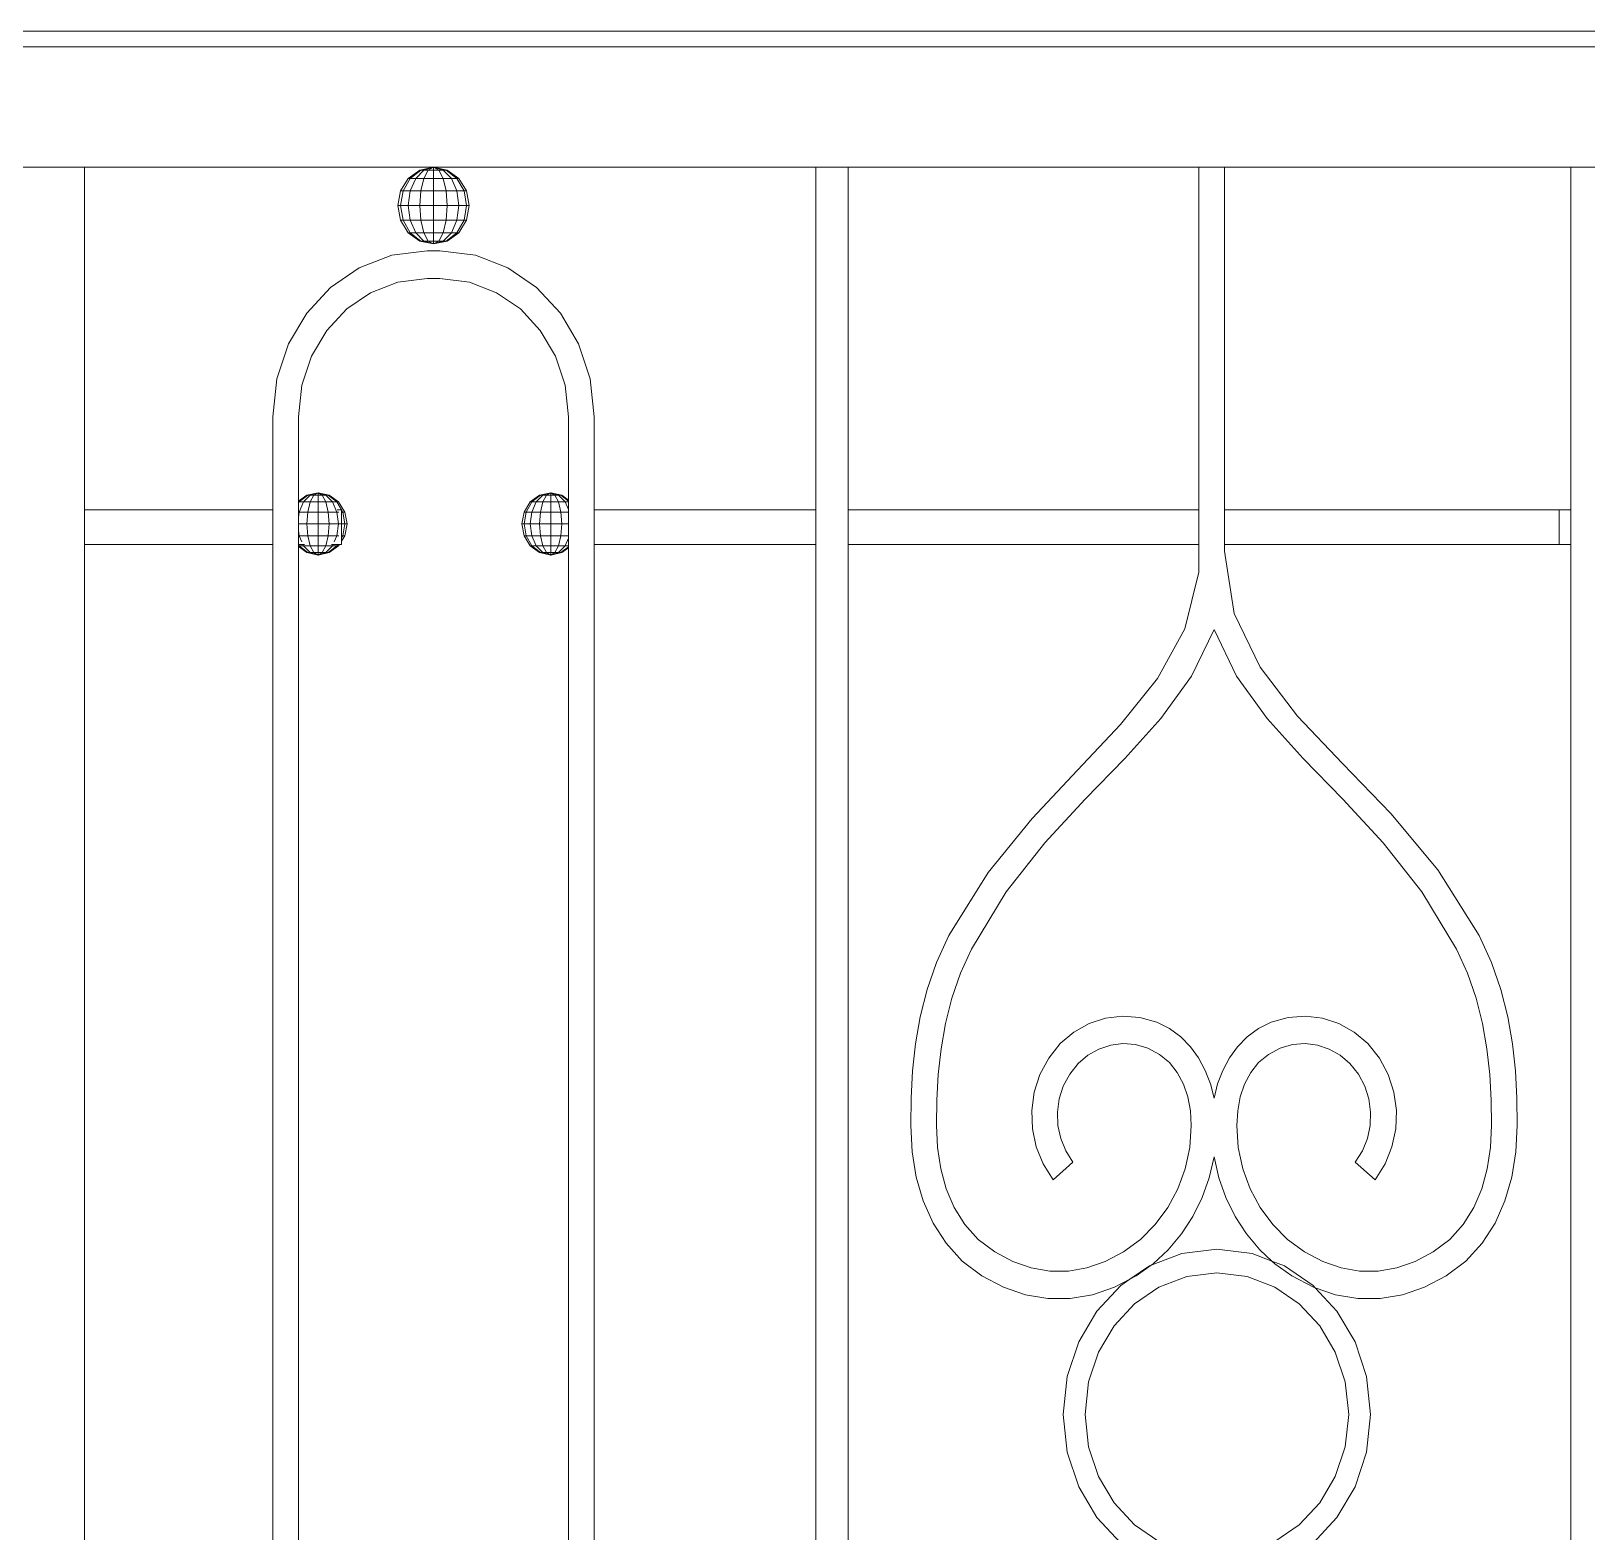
# Model space of a CAD drawing. Header units: millimetres. Extents: x 1832547 to 2001569, y -558009 to -417808.
# Drawn here: x 1856262.8 to 1856720.4, y -518715.2 to -518273.9 of the extents above; entities that cross this region are included whole.
import ezdxf

# ---------------------------------------------------------------- set-up
doc = ezdxf.new("R2010")
doc.units = ezdxf.units.MM
doc.header["$MEASUREMENT"] = 0
doc.layers.add('CA_manh 08', color=8, linetype='CONTINUOUS', lineweight=9)

msp = doc.modelspace()

# ---------------------------------------------------------------- linework, layer by layer
at = {"layer": 'CA_manh 08'}
for p, q in [((1855444.93, -518273.91), (1858481.56, -518273.91)), ((1858481.56, -518278.49), (1855444.93, -518278.49)), ((1856977.21, -518313.91), (1856247.11, -518313.91)), ((1856278.45, -518414.68), (1856278.45, -518313.91)), ((1856278.45, -518313.91), (1856381.15, -518313.91)), ((1856373.72, -518317.22), (1856377.13, -518314.77)), ((1856374.28, -518317.22), (1856377.44, -518314.77)), ((1856375.9, -518317.22), (1856378.31, -518314.77)), ((1856377.13, -518314.77), (1856381.15, -518313.91)), ((1856377.44, -518314.77), (1856377.13, -518314.77)), ((1856377.44, -518314.77), (1856381.15, -518313.91)), ((1856378.31, -518314.77), (1856377.44, -518314.77)), ((1856378.31, -518314.77), (1856381.15, -518313.91)), ((1856379.61, -518314.77), (1856378.31, -518314.77)), ((1856378.31, -518317.22), (1856379.61, -518314.77)), ((1856379.61, -518314.77), (1856381.15, -518313.91)), ((1856381.15, -518314.77), (1856379.61, -518314.77)), ((1856381.15, -518313.91), (1856381.15, -518314.77)), ((1856382.69, -518314.77), (1856381.15, -518313.91)), ((1856384, -518314.77), (1856381.15, -518313.91)), ((1856384.87, -518314.77), (1856381.15, -518313.91)), ((1856385.18, -518314.77), (1856381.15, -518313.91)), ((1856381.15, -518313.91), (1856493.62, -518313.91)), ((1856382.69, -518314.77), (1856381.15, -518314.77)), ((1856381.15, -518314.77), (1856381.15, -518317.22)), ((1856384, -518314.77), (1856382.69, -518314.77)), ((1856384, -518317.22), (1856382.69, -518314.77)), ((1856384.87, -518314.77), (1856384, -518314.77)), ((1856386.41, -518317.22), (1856384, -518314.77)), ((1856385.18, -518314.77), (1856384.87, -518314.77)), ((1856388.02, -518317.22), (1856384.87, -518314.77)), ((1856388.59, -518317.22), (1856385.18, -518314.77)), ((1856503.08, -518313.91), (1856493.62, -518313.91)), ((1856493.62, -518313.91), (1856493.62, -518414.68)), ((1856503.08, -518313.91), (1856606.28, -518313.91)), ((1856503.08, -518414.68), (1856503.08, -518313.91)), ((1856606.28, -518313.91), (1856606.28, -518414.68)), ((1856606.28, -518313.91), (1856613.84, -518313.91)), ((1856613.84, -518414.68), (1856613.84, -518313.91)), ((1856613.84, -518313.91), (1856715.69, -518313.91)), ((1856715.69, -518313.91), (1856725.15, -518313.91)), ((1856715.69, -518313.91), (1856715.69, -518414.68)), ((1856371.44, -518320.89), (1856373.72, -518317.22)), ((1856372.18, -518320.89), (1856374.28, -518317.22)), ((1856374.28, -518317.22), (1856373.72, -518317.22)), ((1856375.9, -518317.22), (1856374.28, -518317.22)), ((1856374.28, -518320.89), (1856375.9, -518317.22)), ((1856378.31, -518317.22), (1856375.9, -518317.22)), ((1856377.44, -518320.89), (1856378.31, -518317.22)), ((1856381.15, -518317.22), (1856378.31, -518317.22)), ((1856384, -518317.22), (1856381.15, -518317.22)), ((1856381.15, -518317.22), (1856381.15, -518320.89)), ((1856386.41, -518317.22), (1856384, -518317.22)), ((1856384.87, -518320.89), (1856384, -518317.22)), ((1856388.02, -518317.22), (1856386.41, -518317.22)), ((1856388.02, -518320.89), (1856386.41, -518317.22)), ((1856388.59, -518317.22), (1856388.02, -518317.22)), ((1856390.13, -518320.89), (1856388.02, -518317.22)), ((1856390.87, -518320.89), (1856388.59, -518317.22)), ((1856370.64, -518325.21), (1856371.44, -518320.89)), ((1856372.18, -518320.89), (1856371.44, -518320.89)), ((1856371.44, -518325.21), (1856372.18, -518320.89)), ((1856374.28, -518320.89), (1856372.18, -518320.89)), ((1856373.72, -518325.21), (1856374.28, -518320.89)), ((1856377.44, -518320.89), (1856374.28, -518320.89)), ((1856377.13, -518325.21), (1856377.44, -518320.89)), ((1856381.15, -518320.89), (1856377.44, -518320.89)), ((1856384.87, -518320.89), (1856381.15, -518320.89)), ((1856381.15, -518320.89), (1856381.15, -518325.21)), ((1856388.02, -518320.89), (1856384.87, -518320.89)), ((1856385.18, -518325.21), (1856384.87, -518320.89)), ((1856390.13, -518320.89), (1856388.02, -518320.89)), ((1856388.59, -518325.21), (1856388.02, -518320.89)), ((1856390.87, -518320.89), (1856390.13, -518320.89)), ((1856390.87, -518325.21), (1856390.13, -518320.89)), ((1856391.67, -518325.21), (1856390.87, -518320.89)), ((1856371.44, -518325.21), (1856370.64, -518325.21)), ((1856371.44, -518329.53), (1856370.64, -518325.21)), ((1856373.72, -518325.21), (1856371.44, -518325.21)), ((1856372.18, -518329.53), (1856371.44, -518325.21)), ((1856377.13, -518325.21), (1856373.72, -518325.21)), ((1856374.28, -518329.53), (1856373.72, -518325.21)), ((1856381.15, -518325.21), (1856377.13, -518325.21)), ((1856377.44, -518329.53), (1856377.13, -518325.21)), ((1856385.18, -518325.21), (1856381.15, -518325.21)), ((1856381.15, -518325.21), (1856381.15, -518329.53)), ((1856384.87, -518329.53), (1856385.18, -518325.21)), ((1856388.59, -518325.21), (1856385.18, -518325.21)), ((1856388.02, -518329.53), (1856388.59, -518325.21)), ((1856390.87, -518325.21), (1856388.59, -518325.21)), ((1856390.13, -518329.53), (1856390.87, -518325.21)), ((1856391.67, -518325.21), (1856390.87, -518325.21)), ((1856390.87, -518329.53), (1856391.67, -518325.21)), ((1856372.18, -518329.53), (1856371.44, -518329.53)), ((1856373.72, -518333.2), (1856371.44, -518329.53)), ((1856374.28, -518329.53), (1856372.18, -518329.53)), ((1856374.28, -518333.2), (1856372.18, -518329.53)), ((1856374.28, -518333.2), (1856373.72, -518333.2)), ((1856377.13, -518335.65), (1856373.72, -518333.2)), ((1856377.44, -518329.53), (1856374.28, -518329.53)), ((1856375.9, -518333.2), (1856374.28, -518329.53)), ((1856375.9, -518333.2), (1856374.28, -518333.2)), ((1856377.44, -518335.65), (1856374.28, -518333.2)), ((1856378.31, -518333.2), (1856375.9, -518333.2)), ((1856378.31, -518335.65), (1856375.9, -518333.2)), ((1856381.15, -518329.53), (1856377.44, -518329.53)), ((1856378.31, -518333.2), (1856377.44, -518329.53)), ((1856381.15, -518333.2), (1856378.31, -518333.2)), ((1856379.61, -518335.65), (1856378.31, -518333.2)), ((1856384.87, -518329.53), (1856381.15, -518329.53)), ((1856381.15, -518329.53), (1856381.15, -518333.2)), ((1856384, -518333.2), (1856381.15, -518333.2)), ((1856381.15, -518333.2), (1856381.15, -518335.65)), ((1856382.69, -518335.65), (1856384, -518333.2)), ((1856384, -518333.2), (1856384.87, -518329.53)), ((1856386.41, -518333.2), (1856384, -518333.2)), ((1856384, -518335.65), (1856386.41, -518333.2)), ((1856388.02, -518329.53), (1856384.87, -518329.53)), ((1856384.87, -518335.65), (1856388.02, -518333.2)), ((1856385.18, -518335.65), (1856388.59, -518333.2)), ((1856386.41, -518333.2), (1856388.02, -518329.53)), ((1856388.02, -518333.2), (1856386.41, -518333.2)), ((1856390.13, -518329.53), (1856388.02, -518329.53)), ((1856388.02, -518333.2), (1856390.13, -518329.53)), ((1856388.02, -518333.2), (1856388.59, -518333.2)), ((1856388.59, -518333.2), (1856390.87, -518329.53)), ((1856390.87, -518329.53), (1856390.13, -518329.53)), ((1856377.44, -518335.65), (1856377.13, -518335.65)), ((1856381.15, -518336.5), (1856377.13, -518335.65)), ((1856378.31, -518335.65), (1856377.44, -518335.65)), ((1856381.15, -518336.5), (1856377.44, -518335.65)), ((1856379.61, -518335.65), (1856378.31, -518335.65)), ((1856381.15, -518336.5), (1856378.31, -518335.65)), ((1856381.15, -518335.65), (1856379.61, -518335.65)), ((1856381.15, -518336.5), (1856379.61, -518335.65)), ((1856382.69, -518335.65), (1856381.15, -518335.65)), ((1856381.15, -518335.65), (1856381.15, -518336.5)), ((1856381.15, -518336.5), (1856385.18, -518335.65)), ((1856381.15, -518336.5), (1856384.87, -518335.65)), ((1856381.15, -518336.5), (1856384, -518335.65)), ((1856381.15, -518336.5), (1856382.69, -518335.65)), ((1856384, -518335.65), (1856382.69, -518335.65)), ((1856384.87, -518335.65), (1856384, -518335.65)), ((1856385.18, -518335.65), (1856384.87, -518335.65)), ((1856368.86, -518339.83), (1856359.31, -518343.5)), ((1856379.27, -518338.54), (1856368.86, -518339.83)), ((1856383.05, -518338.54), (1856379.27, -518338.54)), ((1856393.45, -518339.83), (1856383.05, -518338.54)), ((1856403.01, -518343.5), (1856393.45, -518339.83)), ((1856359.31, -518343.5), (1856350.88, -518349.26)), ((1856370.62, -518347.74), (1856379.3, -518346.67)), ((1856379.3, -518346.67), (1856383.02, -518346.67)), ((1856383.02, -518346.67), (1856391.69, -518347.74)), ((1856411.44, -518349.26), (1856403.01, -518343.5)), ((1856350.88, -518349.26), (1856343.85, -518356.82)), ((1856355.62, -518355.61), (1856362.65, -518350.81)), ((1856362.65, -518350.81), (1856370.62, -518347.74)), ((1856391.69, -518347.74), (1856399.66, -518350.81)), ((1856399.66, -518350.81), (1856406.69, -518355.61)), ((1856418.47, -518356.82), (1856411.44, -518349.26)), ((1856349.76, -518361.91), (1856355.62, -518355.61)), ((1856406.69, -518355.61), (1856412.56, -518361.91)), ((1856343.85, -518356.82), (1856338.48, -518365.87)), ((1856423.83, -518365.87), (1856418.47, -518356.82)), ((1856345.28, -518369.47), (1856349.76, -518361.91)), ((1856412.56, -518361.91), (1856417.03, -518369.46)), ((1856338.48, -518365.87), (1856335.07, -518376.13)), ((1856342.43, -518378.02), (1856345.28, -518369.47)), ((1856417.03, -518369.46), (1856419.88, -518378.02)), ((1856427.25, -518376.13), (1856423.83, -518365.87)), ((1856335.07, -518376.13), (1856333.87, -518387.31)), ((1856341.43, -518387.34), (1856342.43, -518378.02)), ((1856419.88, -518378.02), (1856420.88, -518387.34)), ((1856428.45, -518387.31), (1856427.25, -518376.13)), ((1856333.87, -518387.31), (1856333.87, -518414.68)), ((1856341.43, -518412.15), (1856341.43, -518387.34)), ((1856420.88, -518387.34), (1856420.88, -518411.79)), ((1856428.45, -518414.68), (1856428.45, -518387.31)), ((1856341.43, -518412.15), (1856343.93, -518410.36)), ((1856341.63, -518412.34), (1856344.18, -518410.36)), ((1856342.93, -518412.34), (1856344.88, -518410.36)), ((1856343.93, -518410.36), (1856347.19, -518409.66)), ((1856344.18, -518410.36), (1856343.93, -518410.36)), ((1856344.18, -518410.36), (1856347.19, -518409.66)), ((1856344.88, -518410.36), (1856344.18, -518410.36)), ((1856344.88, -518410.36), (1856347.19, -518409.66)), ((1856345.94, -518410.36), (1856344.88, -518410.36)), ((1856344.88, -518412.34), (1856345.94, -518410.36)), ((1856345.94, -518410.36), (1856347.19, -518409.66)), ((1856347.19, -518410.36), (1856345.94, -518410.36)), ((1856347.19, -518409.66), (1856347.19, -518410.36)), ((1856350.44, -518410.36), (1856347.19, -518409.66)), ((1856350.2, -518410.36), (1856347.19, -518409.66)), ((1856349.49, -518410.36), (1856347.19, -518409.66)), ((1856348.43, -518410.36), (1856347.19, -518409.66)), ((1856348.43, -518410.36), (1856347.19, -518410.36)), ((1856347.19, -518410.36), (1856347.19, -518412.34)), ((1856349.49, -518410.36), (1856348.43, -518410.36)), ((1856349.49, -518412.34), (1856348.43, -518410.36)), ((1856350.2, -518410.36), (1856349.49, -518410.36)), ((1856351.44, -518412.34), (1856349.49, -518410.36)), ((1856350.2, -518410.36), (1856350.44, -518410.36)), ((1856352.75, -518412.34), (1856350.2, -518410.36)), ((1856353.21, -518412.34), (1856350.44, -518410.36)), ((1856409.61, -518412.34), (1856412.37, -518410.36)), ((1856410.07, -518412.34), (1856412.62, -518410.36)), ((1856411.37, -518412.34), (1856413.33, -518410.36)), ((1856412.37, -518410.36), (1856415.63, -518409.66)), ((1856412.62, -518410.36), (1856412.37, -518410.36)), ((1856412.62, -518410.36), (1856415.63, -518409.66)), ((1856413.33, -518410.36), (1856412.62, -518410.36)), ((1856413.33, -518410.36), (1856415.63, -518409.66)), ((1856414.38, -518410.36), (1856413.33, -518410.36)), ((1856413.33, -518412.34), (1856414.38, -518410.36)), ((1856414.38, -518410.36), (1856415.63, -518409.66)), ((1856415.63, -518410.36), (1856414.38, -518410.36)), ((1856415.63, -518409.66), (1856415.63, -518410.36)), ((1856418.89, -518410.36), (1856415.63, -518409.66)), ((1856418.64, -518410.36), (1856415.63, -518409.66)), ((1856417.93, -518410.36), (1856415.63, -518409.66)), ((1856416.88, -518410.36), (1856415.63, -518409.66)), ((1856416.88, -518410.36), (1856415.63, -518410.36)), ((1856415.63, -518410.36), (1856415.63, -518412.34)), ((1856417.93, -518410.36), (1856416.88, -518410.36)), ((1856417.93, -518412.34), (1856416.88, -518410.36)), ((1856418.64, -518410.36), (1856417.93, -518410.36)), ((1856419.89, -518412.34), (1856417.93, -518410.36)), ((1856418.64, -518410.36), (1856418.89, -518410.36)), ((1856420.88, -518412.1), (1856418.64, -518410.36)), ((1856420.88, -518411.79), (1856418.89, -518410.36)), ((1856278.45, -518414.68), (1856333.87, -518414.68)), ((1856278.45, -518414.68), (1856278.45, -518424.84)), ((1856333.87, -518414.68), (1856333.87, -518424.84)), ((1856341.43, -518412.34), (1856341.43, -518412.15)), ((1856341.63, -518412.34), (1856341.43, -518412.34)), ((1856341.43, -518412.67), (1856341.63, -518412.34)), ((1856341.43, -518412.67), (1856341.43, -518412.34)), ((1856341.43, -518414.68), (1856341.43, -518412.67)), ((1856341.43, -518414.68), (1856341.55, -518414.68)), ((1856341.43, -518415.3), (1856341.43, -518414.68)), ((1856341.63, -518415.3), (1856341.43, -518415.3)), ((1856341.43, -518416.78), (1856341.63, -518415.3)), ((1856341.43, -518416.78), (1856341.43, -518415.3)), ((1856342.93, -518412.34), (1856341.63, -518412.34)), ((1856341.63, -518415.3), (1856342.93, -518412.34)), ((1856344.18, -518415.3), (1856341.63, -518415.3)), ((1856344.88, -518412.34), (1856342.93, -518412.34)), ((1856343.93, -518418.8), (1856344.18, -518415.3)), ((1856344.18, -518415.3), (1856344.88, -518412.34)), ((1856347.19, -518415.3), (1856344.18, -518415.3)), ((1856347.19, -518412.34), (1856344.88, -518412.34)), ((1856349.49, -518412.34), (1856347.19, -518412.34)), ((1856347.19, -518412.34), (1856347.19, -518415.3)), ((1856350.2, -518415.3), (1856347.19, -518415.3)), ((1856347.19, -518415.3), (1856347.19, -518418.8)), ((1856351.44, -518412.34), (1856349.49, -518412.34)), ((1856350.2, -518415.3), (1856349.49, -518412.34)), ((1856352.75, -518415.3), (1856350.2, -518415.3)), ((1856350.44, -518418.8), (1856350.2, -518415.3)), ((1856352.75, -518412.34), (1856351.44, -518412.34)), ((1856352.75, -518415.3), (1856351.44, -518412.34)), ((1856353.21, -518412.34), (1856352.75, -518412.34)), ((1856354.05, -518414.68), (1856352.75, -518412.34)), ((1856353.28, -518415.3), (1856352.75, -518415.3)), ((1856353.21, -518418.8), (1856352.75, -518415.3)), ((1856352.82, -518414.68), (1856354.05, -518414.68)), ((1856355.05, -518415.3), (1856353.21, -518412.34)), ((1856354.05, -518415.3), (1856354.04, -518418.8)), ((1856354.45, -518415.3), (1856354.05, -518414.68)), ((1856354.05, -518414.68), (1856354.05, -518415.3)), ((1856354.45, -518415.3), (1856354.05, -518415.3)), ((1856355.05, -518415.3), (1856354.45, -518415.3)), ((1856355.05, -518418.8), (1856354.45, -518415.3)), ((1856355.7, -518418.8), (1856355.05, -518415.3)), ((1856407.12, -518418.8), (1856407.77, -518415.3)), ((1856407.77, -518415.3), (1856409.61, -518412.34)), ((1856408.37, -518415.3), (1856407.77, -518415.3)), ((1856407.77, -518418.8), (1856408.37, -518415.3)), ((1856408.37, -518415.3), (1856410.07, -518412.34)), ((1856410.07, -518415.3), (1856408.37, -518415.3)), ((1856410.07, -518412.34), (1856409.61, -518412.34)), ((1856409.61, -518418.8), (1856410.07, -518415.3)), ((1856411.37, -518412.34), (1856410.07, -518412.34)), ((1856410.07, -518415.3), (1856411.37, -518412.34)), ((1856412.62, -518415.3), (1856410.07, -518415.3)), ((1856413.33, -518412.34), (1856411.37, -518412.34)), ((1856412.37, -518418.8), (1856412.62, -518415.3)), ((1856412.62, -518415.3), (1856413.33, -518412.34)), ((1856415.63, -518415.3), (1856412.62, -518415.3)), ((1856415.63, -518412.34), (1856413.33, -518412.34)), ((1856417.93, -518412.34), (1856415.63, -518412.34)), ((1856415.63, -518412.34), (1856415.63, -518415.3)), ((1856418.64, -518415.3), (1856415.63, -518415.3)), ((1856415.63, -518415.3), (1856415.63, -518418.8)), ((1856419.89, -518412.34), (1856417.93, -518412.34)), ((1856418.64, -518415.3), (1856417.93, -518412.34)), ((1856420.88, -518415.3), (1856418.64, -518415.3)), ((1856418.89, -518418.8), (1856418.64, -518415.3)), ((1856420.88, -518412.34), (1856419.89, -518412.34)), ((1856420.88, -518414.6), (1856419.89, -518412.34)), ((1856420.88, -518411.79), (1856420.88, -518412.1)), ((1856420.88, -518412.1), (1856420.88, -518412.34)), ((1856420.88, -518412.34), (1856420.88, -518414.6)), ((1856420.88, -518414.6), (1856420.88, -518415.3)), ((1856420.88, -518415.3), (1856420.88, -518418.8)), ((1856493.62, -518414.68), (1856428.45, -518414.68)), ((1856428.45, -518424.84), (1856428.45, -518414.68)), ((1856493.62, -518414.68), (1856493.62, -518424.84)), ((1856606.28, -518414.68), (1856503.08, -518414.68)), ((1856503.08, -518424.84), (1856503.08, -518414.68)), ((1856606.28, -518424.84), (1856606.28, -518414.68)), ((1856712.27, -518414.68), (1856613.84, -518414.68)), ((1856613.84, -518414.68), (1856613.84, -518424.84)), ((1856712.27, -518424.84), (1856712.27, -518414.68)), ((1856712.27, -518414.68), (1856715.69, -518414.68)), ((1856715.69, -518424.84), (1856715.69, -518414.68)), ((1856341.43, -518418.8), (1856341.43, -518416.78)), ((1856343.93, -518418.8), (1856341.43, -518418.8)), ((1856341.43, -518420.83), (1856341.43, -518418.8)), ((1856347.19, -518418.8), (1856343.93, -518418.8)), ((1856344.18, -518422.3), (1856343.93, -518418.8)), ((1856350.44, -518418.8), (1856347.19, -518418.8)), ((1856347.19, -518418.8), (1856347.19, -518422.3)), ((1856350.2, -518422.3), (1856350.44, -518418.8)), ((1856353.21, -518418.8), (1856350.44, -518418.8)), ((1856352.75, -518422.3), (1856353.21, -518418.8)), ((1856354.04, -518418.8), (1856353.21, -518418.8)), ((1856355.05, -518418.8), (1856354.04, -518418.8)), ((1856354.04, -518418.8), (1856354.05, -518422.3)), ((1856354.45, -518422.3), (1856355.05, -518418.8)), ((1856355.7, -518418.8), (1856355.05, -518418.8)), ((1856355.05, -518422.3), (1856355.7, -518418.8)), ((1856407.77, -518418.8), (1856407.12, -518418.8)), ((1856407.77, -518422.3), (1856407.12, -518418.8)), ((1856409.61, -518418.8), (1856407.77, -518418.8)), ((1856408.37, -518422.3), (1856407.77, -518418.8)), ((1856412.37, -518418.8), (1856409.61, -518418.8)), ((1856410.07, -518422.3), (1856409.61, -518418.8)), ((1856415.63, -518418.8), (1856412.37, -518418.8)), ((1856412.62, -518422.3), (1856412.37, -518418.8)), ((1856418.89, -518418.8), (1856415.63, -518418.8)), ((1856415.63, -518418.8), (1856415.63, -518422.3)), ((1856418.64, -518422.3), (1856418.89, -518418.8)), ((1856420.88, -518418.8), (1856418.89, -518418.8)), ((1856420.88, -518418.8), (1856420.88, -518422.3)), ((1856333.87, -518424.84), (1856278.45, -518424.84)), ((1856278.45, -518937.12), (1856278.45, -518424.84)), ((1856333.87, -518424.84), (1856333.87, -518937.12)), ((1856341.63, -518422.3), (1856341.43, -518420.83)), ((1856341.43, -518422.3), (1856341.43, -518420.83)), ((1856341.63, -518422.3), (1856341.43, -518422.3)), ((1856341.43, -518424.84), (1856341.43, -518422.3)), ((1856342.74, -518424.84), (1856341.43, -518424.84)), ((1856341.43, -518424.93), (1856341.43, -518424.84)), ((1856341.63, -518425.27), (1856341.43, -518424.93)), ((1856341.43, -518425.27), (1856341.43, -518424.93)), ((1856344.18, -518422.3), (1856341.63, -518422.3)), ((1856342.42, -518424.11), (1856341.63, -518422.3)), ((1856342.93, -518425.27), (1856342.74, -518424.84)), ((1856343.23, -518424.84), (1856342.74, -518424.84)), ((1856347.19, -518422.3), (1856344.18, -518422.3)), ((1856344.88, -518425.27), (1856344.18, -518422.3)), ((1856350.2, -518422.3), (1856347.19, -518422.3)), ((1856347.19, -518422.3), (1856347.19, -518425.27)), ((1856349.49, -518425.27), (1856350.2, -518422.3)), ((1856352.75, -518422.3), (1856350.2, -518422.3)), ((1856351.63, -518424.84), (1856351.15, -518424.84)), ((1856351.44, -518425.27), (1856351.63, -518424.84)), ((1856352.99, -518424.84), (1856351.63, -518424.84)), ((1856351.95, -518424.11), (1856352.75, -518422.3)), ((1856353.28, -518422.3), (1856352.75, -518422.3)), ((1856352.75, -518425.27), (1856352.99, -518424.84)), ((1856353.47, -518424.84), (1856352.99, -518424.84)), ((1856353.21, -518425.27), (1856353.47, -518424.84)), ((1856353.47, -518424.84), (1856354.05, -518424.84)), ((1856354.45, -518422.3), (1856354.05, -518422.3)), ((1856354.05, -518423.92), (1856355.05, -518422.3)), ((1856354.05, -518423.01), (1856354.45, -518422.3)), ((1856354.05, -518422.3), (1856354.05, -518423.01)), ((1856354.05, -518423.01), (1856354.05, -518423.92)), ((1856354.05, -518424.84), (1856354.05, -518423.92)), ((1856355.05, -518422.3), (1856354.45, -518422.3)), ((1856408.37, -518422.3), (1856407.77, -518422.3)), ((1856409.61, -518425.27), (1856407.77, -518422.3)), ((1856410.07, -518422.3), (1856408.37, -518422.3)), ((1856410.07, -518425.27), (1856408.37, -518422.3)), ((1856412.62, -518422.3), (1856410.07, -518422.3)), ((1856411.37, -518425.27), (1856410.07, -518422.3)), ((1856415.63, -518422.3), (1856412.62, -518422.3)), ((1856413.33, -518425.27), (1856412.62, -518422.3)), ((1856418.64, -518422.3), (1856415.63, -518422.3)), ((1856415.63, -518422.3), (1856415.63, -518425.27)), ((1856417.93, -518425.27), (1856418.64, -518422.3)), ((1856420.88, -518422.3), (1856418.64, -518422.3)), ((1856419.89, -518425.27), (1856420.88, -518423)), ((1856420.88, -518422.3), (1856420.88, -518423)), ((1856420.88, -518423), (1856420.88, -518425.27)), ((1856428.45, -518424.84), (1856493.62, -518424.84)), ((1856428.45, -518937.12), (1856428.45, -518424.84)), ((1856493.62, -518424.84), (1856493.62, -518937.12)), ((1856503.08, -518424.84), (1856606.28, -518424.84)), ((1856503.08, -518937.12), (1856503.08, -518424.84)), ((1856606.28, -518433.01), (1856606.28, -518424.84)), ((1856613.84, -518426.84), (1856613.84, -518424.84)), ((1856613.84, -518424.84), (1856712.27, -518424.84)), ((1856715.69, -518424.84), (1856712.27, -518424.84)), ((1856715.69, -518424.84), (1856715.69, -518937.12)), ((1856341.63, -518425.27), (1856341.43, -518425.27)), ((1856341.43, -518425.46), (1856341.43, -518425.27)), ((1856343.93, -518427.25), (1856341.43, -518425.46)), ((1856341.43, -518935.35), (1856341.43, -518425.46)), ((1856342.93, -518425.27), (1856341.63, -518425.27)), ((1856344.18, -518427.25), (1856341.63, -518425.27)), ((1856344.88, -518425.27), (1856342.93, -518425.27)), ((1856344.88, -518427.25), (1856342.93, -518425.27)), ((1856344.18, -518427.25), (1856343.93, -518427.25)), ((1856347.19, -518427.95), (1856343.93, -518427.25)), ((1856344.88, -518427.25), (1856344.18, -518427.25)), ((1856347.19, -518427.95), (1856344.18, -518427.25)), ((1856347.19, -518425.27), (1856344.88, -518425.27)), ((1856345.94, -518427.25), (1856344.88, -518425.27)), ((1856345.94, -518427.25), (1856344.88, -518427.25)), ((1856347.19, -518427.95), (1856344.88, -518427.25)), ((1856347.19, -518427.25), (1856345.94, -518427.25)), ((1856347.19, -518427.95), (1856345.94, -518427.25)), ((1856349.49, -518425.27), (1856347.19, -518425.27)), ((1856347.19, -518425.27), (1856347.19, -518427.25)), ((1856348.43, -518427.25), (1856347.19, -518427.25)), ((1856347.19, -518427.25), (1856347.19, -518427.95)), ((1856347.19, -518427.95), (1856350.44, -518427.25)), ((1856347.19, -518427.95), (1856350.2, -518427.25)), ((1856347.19, -518427.95), (1856349.49, -518427.25)), ((1856347.19, -518427.95), (1856348.43, -518427.25)), ((1856348.43, -518427.25), (1856349.49, -518425.27)), ((1856349.49, -518427.25), (1856348.43, -518427.25)), ((1856351.44, -518425.27), (1856349.49, -518425.27)), ((1856349.49, -518427.25), (1856351.44, -518425.27)), ((1856350.2, -518427.25), (1856349.49, -518427.25)), ((1856350.2, -518427.25), (1856352.75, -518425.27)), ((1856350.44, -518427.25), (1856350.2, -518427.25)), ((1856350.44, -518427.25), (1856353.21, -518425.27)), ((1856352.75, -518425.27), (1856351.44, -518425.27)), ((1856352.75, -518425.27), (1856353.21, -518425.27)), ((1856410.07, -518425.27), (1856409.61, -518425.27)), ((1856412.37, -518427.25), (1856409.61, -518425.27)), ((1856411.37, -518425.27), (1856410.07, -518425.27)), ((1856412.62, -518427.25), (1856410.07, -518425.27)), ((1856413.33, -518425.27), (1856411.37, -518425.27)), ((1856413.33, -518427.25), (1856411.37, -518425.27)), ((1856412.62, -518427.25), (1856412.37, -518427.25)), ((1856415.63, -518427.95), (1856412.37, -518427.25)), ((1856413.33, -518427.25), (1856412.62, -518427.25)), ((1856415.63, -518427.95), (1856412.62, -518427.25)), ((1856415.63, -518425.27), (1856413.33, -518425.27)), ((1856414.38, -518427.25), (1856413.33, -518425.27)), ((1856414.38, -518427.25), (1856413.33, -518427.25)), ((1856415.63, -518427.95), (1856413.33, -518427.25)), ((1856415.63, -518427.25), (1856414.38, -518427.25)), ((1856415.63, -518427.95), (1856414.38, -518427.25)), ((1856417.93, -518425.27), (1856415.63, -518425.27)), ((1856415.63, -518425.27), (1856415.63, -518427.25)), ((1856416.88, -518427.25), (1856415.63, -518427.25)), ((1856415.63, -518427.25), (1856415.63, -518427.95)), ((1856415.63, -518427.95), (1856418.89, -518427.25)), ((1856415.63, -518427.95), (1856418.64, -518427.25)), ((1856415.63, -518427.95), (1856417.93, -518427.25)), ((1856415.63, -518427.95), (1856416.88, -518427.25)), ((1856416.88, -518427.25), (1856417.93, -518425.27)), ((1856417.93, -518427.25), (1856416.88, -518427.25)), ((1856419.89, -518425.27), (1856417.93, -518425.27)), ((1856417.93, -518427.25), (1856419.89, -518425.27)), ((1856418.64, -518427.25), (1856417.93, -518427.25)), ((1856418.64, -518427.25), (1856420.88, -518425.51)), ((1856418.89, -518427.25), (1856418.64, -518427.25)), ((1856418.89, -518427.25), (1856420.88, -518425.82)), ((1856420.88, -518425.27), (1856419.89, -518425.27)), ((1856420.88, -518425.27), (1856420.88, -518425.51)), ((1856420.88, -518425.51), (1856420.88, -518425.82)), ((1856420.88, -518425.82), (1856420.88, -518942.01)), ((1856613.84, -518426.84), (1856616.69, -518445.15)), ((1856602.12, -518449.63), (1856606.28, -518433.01)), ((1856616.69, -518445.15), (1856624.27, -518460.94)), ((1856594.07, -518464.25), (1856602.12, -518449.63)), ((1856610.74, -518449.86), (1856604.12, -518463.57)), ((1856617.36, -518463.57), (1856610.74, -518449.86)), ((1856624.27, -518460.94), (1856635.33, -518475.29)), ((1856583.19, -518477.8), (1856594.07, -518464.25)), ((1856604.12, -518463.57), (1856595.12, -518475.97)), ((1856626.35, -518475.97), (1856617.36, -518463.57)), ((1856635.33, -518475.29), (1856648.58, -518489.27)), ((1856570.54, -518491.2), (1856583.19, -518477.8)), ((1856595.12, -518475.97), (1856584.46, -518487.78)), ((1856637.01, -518487.78), (1856626.35, -518475.97)), ((1856584.46, -518487.78), (1856572.85, -518499.73)), ((1856648.63, -518499.73), (1856637.01, -518487.78)), ((1856557.21, -518505.39), (1856570.54, -518491.2)), ((1856648.58, -518489.27), (1856662.74, -518503.97)), ((1856572.85, -518499.73), (1856560.98, -518512.57)), ((1856660.49, -518512.57), (1856648.63, -518499.73)), ((1856544.26, -518521.3), (1856557.21, -518505.39)), ((1856662.74, -518503.97), (1856676.55, -518520.47)), ((1856560.98, -518512.57), (1856549.59, -518527.02)), ((1856671.89, -518527.02), (1856660.49, -518512.57)), ((1856676.55, -518520.47), (1856688.72, -518539.85)), ((1856532.75, -518539.85), (1856544.26, -518521.3)), ((1856549.59, -518527.02), (1856539.36, -518543.81)), ((1856682.11, -518543.81), (1856671.89, -518527.02)), ((1856529.13, -518547.77), (1856532.75, -518539.85)), ((1856539.36, -518543.81), (1856536.13, -518550.93)), ((1856685.35, -518550.93), (1856682.11, -518543.81)), ((1856688.72, -518539.85), (1856692.35, -518547.77)), ((1856526.35, -518555.72), (1856529.13, -518547.77)), ((1856692.35, -518547.77), (1856695.13, -518555.72)), ((1856536.13, -518550.93), (1856533.62, -518558.22)), ((1856687.85, -518558.22), (1856685.35, -518550.93)), ((1856524.31, -518563.68), (1856526.35, -518555.72)), ((1856695.13, -518555.72), (1856697.16, -518563.68)), ((1856533.62, -518558.22), (1856531.76, -518565.64)), ((1856689.72, -518565.64), (1856687.85, -518558.22)), ((1856522.92, -518571.65), (1856524.31, -518563.68)), ((1856531.76, -518565.64), (1856530.45, -518573.14)), ((1856569.52, -518568.21), (1856573.99, -518565.7)), ((1856573.99, -518565.7), (1856578.8, -518564.11)), ((1856578.8, -518564.11), (1856583.81, -518563.49)), ((1856583.81, -518563.49), (1856588.9, -518563.88)), ((1856588.9, -518563.88), (1856593.94, -518565.33)), ((1856593.94, -518565.33), (1856597.67, -518567.2)), ((1856623.81, -518567.2), (1856627.53, -518565.33)), ((1856627.53, -518565.33), (1856632.57, -518563.88)), ((1856632.57, -518563.88), (1856637.66, -518563.49)), ((1856637.66, -518563.49), (1856642.68, -518564.11)), ((1856642.68, -518564.11), (1856647.48, -518565.7)), ((1856647.48, -518565.7), (1856651.95, -518568.21)), ((1856691.02, -518573.14), (1856689.72, -518565.64)), ((1856697.16, -518563.68), (1856698.56, -518571.65)), ((1856565.52, -518571.61), (1856569.52, -518568.21)), ((1856597.67, -518567.2), (1856600.96, -518569.61)), ((1856600.96, -518569.61), (1856603.8, -518572.51)), ((1856617.67, -518572.51), (1856620.52, -518569.61)), ((1856620.52, -518569.61), (1856623.81, -518567.2)), ((1856651.95, -518568.21), (1856655.96, -518571.61)), ((1856522.06, -518579.65), (1856522.92, -518571.65)), ((1856530.45, -518573.14), (1856529.63, -518580.67)), ((1856559.51, -518580.71), (1856562.11, -518575.85)), ((1856562.11, -518575.85), (1856565.52, -518571.61)), ((1856573.64, -518575.02), (1856570.74, -518577.49)), ((1856576.86, -518573.2), (1856573.64, -518575.02)), ((1856580.34, -518572.05), (1856576.86, -518573.2)), ((1856583.96, -518571.61), (1856580.34, -518572.05)), ((1856587.64, -518571.9), (1856583.96, -518571.61)), ((1856591.3, -518572.95), (1856587.64, -518571.9)), ((1856594.73, -518574.76), (1856591.3, -518572.95)), ((1856597.61, -518577.17), (1856594.73, -518574.76)), ((1856603.8, -518572.51), (1856606.2, -518575.81)), ((1856606.2, -518575.81), (1856608.16, -518579.48)), ((1856613.32, -518579.48), (1856615.27, -518575.81)), ((1856615.27, -518575.81), (1856617.67, -518572.51)), ((1856626.75, -518574.76), (1856623.87, -518577.17)), ((1856630.18, -518572.95), (1856626.75, -518574.76)), ((1856633.83, -518571.9), (1856630.18, -518572.95)), ((1856637.52, -518571.61), (1856633.83, -518571.9)), ((1856641.14, -518572.05), (1856637.52, -518571.61)), ((1856644.61, -518573.2), (1856641.14, -518572.05)), ((1856647.84, -518575.02), (1856644.61, -518573.2)), ((1856650.73, -518577.49), (1856647.84, -518575.02)), ((1856655.96, -518571.61), (1856659.37, -518575.85)), ((1856659.37, -518575.85), (1856661.97, -518580.71)), ((1856691.84, -518580.67), (1856691.02, -518573.14)), ((1856698.56, -518571.65), (1856699.41, -518579.65)), ((1856521.64, -518587.65), (1856522.06, -518579.65)), ((1856529.63, -518580.67), (1856529.21, -518588.18)), ((1856568.28, -518580.56), (1856566.39, -518584.08)), ((1856570.74, -518577.49), (1856568.28, -518580.56)), ((1856599.94, -518580.1), (1856597.61, -518577.17)), ((1856601.74, -518583.49), (1856599.94, -518580.1)), ((1856608.16, -518579.48), (1856609.67, -518583.45)), ((1856611.8, -518583.45), (1856613.32, -518579.48)), ((1856621.53, -518580.1), (1856619.73, -518583.49)), ((1856623.87, -518577.17), (1856621.53, -518580.1)), ((1856653.2, -518580.56), (1856650.73, -518577.49)), ((1856655.08, -518584.08), (1856653.2, -518580.56)), ((1856692.27, -518588.18), (1856691.84, -518580.67)), ((1856699.41, -518579.65), (1856699.84, -518587.65)), ((1856557.84, -518585.9), (1856559.51, -518580.71)), ((1856566.39, -518584.08), (1856565.19, -518587.84)), ((1856603.02, -518587.27), (1856601.74, -518583.49)), ((1856609.67, -518583.45), (1856610.74, -518587.65)), ((1856610.74, -518587.65), (1856611.8, -518583.45)), ((1856619.73, -518583.49), (1856618.46, -518587.27)), ((1856656.29, -518587.84), (1856655.08, -518584.08)), ((1856661.97, -518580.71), (1856663.63, -518585.9)), ((1856521.54, -518595.67), (1856521.64, -518587.65)), ((1856529.21, -518588.18), (1856529.11, -518595.61)), ((1856557.11, -518591.26), (1856557.84, -518585.9)), ((1856565.19, -518587.84), (1856564.66, -518591.72)), ((1856603.78, -518591.35), (1856603.02, -518587.27)), ((1856618.46, -518587.27), (1856617.7, -518591.35)), ((1856656.81, -518591.72), (1856656.29, -518587.84)), ((1856663.63, -518585.9), (1856664.37, -518591.26)), ((1856692.37, -518595.61), (1856692.27, -518588.18)), ((1856699.84, -518587.65), (1856699.94, -518595.67)), ((1856557.3, -518596.66), (1856557.11, -518591.26)), ((1856564.66, -518591.72), (1856564.81, -518595.63)), ((1856604.03, -518595.68), (1856603.78, -518591.35)), ((1856617.7, -518591.35), (1856617.44, -518595.68)), ((1856656.66, -518595.63), (1856656.81, -518591.72)), ((1856664.37, -518591.26), (1856664.18, -518596.66)), ((1856521.95, -518603.38), (1856521.54, -518595.67)), ((1856529.11, -518595.61), (1856529.43, -518602.12)), ((1856558.41, -518601.94), (1856557.3, -518596.66)), ((1856564.81, -518595.63), (1856565.63, -518599.46)), ((1856603.58, -518602.16), (1856604.03, -518595.68)), ((1856617.44, -518595.68), (1856617.89, -518602.16)), ((1856655.85, -518599.46), (1856656.66, -518595.63)), ((1856664.18, -518596.66), (1856663.06, -518601.94)), ((1856692.05, -518602.12), (1856692.37, -518595.61)), ((1856699.94, -518595.67), (1856699.52, -518603.38)), ((1856523.15, -518610.82), (1856521.95, -518603.38)), ((1856529.43, -518602.12), (1856530.37, -518608.38)), ((1856560.44, -518606.98), (1856558.41, -518601.94)), ((1856565.63, -518599.46), (1856567.1, -518603.1)), ((1856567.1, -518603.1), (1856569.23, -518606.46)), ((1856602.25, -518608.41), (1856603.58, -518602.16)), ((1856617.89, -518602.16), (1856619.22, -518608.41)), ((1856652.25, -518606.46), (1856654.38, -518603.1)), ((1856654.38, -518603.1), (1856655.85, -518599.46)), ((1856663.06, -518601.94), (1856661.04, -518606.98)), ((1856691.11, -518608.38), (1856692.05, -518602.12)), ((1856699.52, -518603.38), (1856698.33, -518610.82)), ((1856563.38, -518611.61), (1856560.44, -518606.98)), ((1856569.23, -518606.46), (1856563.38, -518611.61)), ((1856610.74, -518604.91), (1856609.33, -518611.03)), ((1856612.15, -518611.03), (1856610.74, -518604.91)), ((1856658.1, -518611.61), (1856652.25, -518606.46)), ((1856661.04, -518606.98), (1856658.1, -518611.61)), ((1856525.18, -518617.86), (1856523.15, -518610.82)), ((1856530.37, -518608.38), (1856531.98, -518614.31)), ((1856600.09, -518614.33), (1856602.25, -518608.41)), ((1856609.33, -518611.03), (1856607.25, -518616.89)), ((1856614.23, -518616.89), (1856612.15, -518611.03)), ((1856619.22, -518608.41), (1856621.39, -518614.33)), ((1856689.49, -518614.31), (1856691.11, -518608.38)), ((1856698.33, -518610.82), (1856696.3, -518617.86)), ((1856531.98, -518614.31), (1856534.32, -518619.82)), ((1856597.14, -518619.82), (1856600.09, -518614.33)), ((1856607.25, -518616.89), (1856604.53, -518622.41)), ((1856616.95, -518622.41), (1856614.23, -518616.89)), ((1856621.39, -518614.33), (1856624.33, -518619.82)), ((1856687.15, -518619.82), (1856689.49, -518614.31)), ((1856528.08, -518624.4), (1856525.18, -518617.86)), ((1856534.32, -518619.82), (1856537.45, -518624.8)), ((1856593.46, -518624.8), (1856597.14, -518619.82)), ((1856624.33, -518619.82), (1856628.02, -518624.8)), ((1856684.03, -518624.8), (1856687.15, -518619.82)), ((1856696.3, -518617.86), (1856693.4, -518624.4)), ((1856531.9, -518630.32), (1856528.08, -518624.4)), ((1856537.45, -518624.8), (1856541.4, -518629.18)), ((1856589.09, -518629.18), (1856593.46, -518624.8)), ((1856604.53, -518622.41), (1856601.2, -518627.53)), ((1856620.28, -518627.53), (1856616.95, -518622.41)), ((1856628.02, -518624.8), (1856632.38, -518629.18)), ((1856680.07, -518629.18), (1856684.03, -518624.8)), ((1856693.4, -518624.4), (1856689.58, -518630.32)), ((1856536.68, -518635.52), (1856531.9, -518630.32)), ((1856541.4, -518629.18), (1856546.25, -518632.85)), ((1856584.09, -518632.85), (1856589.09, -518629.18)), ((1856601.2, -518627.53), (1856597.29, -518632.2)), ((1856624.18, -518632.2), (1856620.28, -518627.53)), ((1856632.38, -518629.18), (1856637.39, -518632.85)), ((1856675.23, -518632.85), (1856680.07, -518629.18)), ((1856689.58, -518630.32), (1856684.8, -518635.52)), ((1856542.46, -518639.89), (1856536.68, -518635.52)), ((1856546.25, -518632.85), (1856551.59, -518635.67)), ((1856578.75, -518635.67), (1856584.09, -518632.85)), ((1856601.23, -518633.31), (1856592.24, -518636.76)), ((1856597.29, -518632.2), (1856592.84, -518636.34)), ((1856601.23, -518633.31), (1856611.59, -518632.03)), ((1856611.59, -518632.03), (1856621.95, -518633.31)), ((1856627.79, -518635.56), (1856621.95, -518633.31)), ((1856624.18, -518632.2), (1856627.79, -518635.56)), ((1856628.63, -518636.34), (1856627.79, -518635.56)), ((1856627.79, -518635.56), (1856631.47, -518636.97)), ((1856637.39, -518632.85), (1856642.72, -518635.67)), ((1856669.89, -518635.67), (1856675.23, -518632.85)), ((1856684.8, -518635.52), (1856679.02, -518639.89)), ((1856542.46, -518639.89), (1856548.83, -518643.24)), ((1856551.59, -518635.67), (1856557, -518637.55)), ((1856557, -518637.55), (1856562.44, -518638.49)), ((1856562.44, -518638.49), (1856567.9, -518638.49)), ((1856567.9, -518638.49), (1856573.35, -518637.55)), ((1856573.35, -518637.55), (1856578.75, -518635.67)), ((1856585.99, -518640.88), (1856591.72, -518636.97)), ((1856587.88, -518639.89), (1856585.99, -518640.88)), ((1856592.24, -518636.76), (1856587.88, -518639.89)), ((1856591.72, -518636.97), (1856592.24, -518636.76)), ((1856592.24, -518636.76), (1856592.84, -518636.34)), ((1856602.71, -518640.05), (1856594.55, -518643.18)), ((1856611.59, -518638.95), (1856602.71, -518640.05)), ((1856620.47, -518640.05), (1856611.59, -518638.95)), ((1856628.63, -518643.18), (1856620.47, -518640.05)), ((1856633.6, -518639.89), (1856628.63, -518636.34)), ((1856631.47, -518636.97), (1856639.86, -518642.7)), ((1856639.97, -518643.24), (1856633.6, -518639.89)), ((1856642.72, -518635.67), (1856648.13, -518637.55)), ((1856648.13, -518637.55), (1856653.57, -518638.49)), ((1856653.57, -518638.49), (1856659.03, -518638.49)), ((1856659.03, -518638.49), (1856664.48, -518637.55)), ((1856669.89, -518635.67), (1856664.48, -518637.55)), ((1856679.02, -518639.89), (1856672.64, -518643.24)), ((1856555.32, -518645.47), (1856548.83, -518643.24)), ((1856581.5, -518643.24), (1856575.02, -518645.47)), ((1856576.31, -518650.23), (1856583.32, -518642.7)), ((1856581.5, -518643.24), (1856585.99, -518640.88)), ((1856585.99, -518640.88), (1856583.32, -518642.7)), ((1856594.55, -518643.18), (1856587.35, -518648.1)), ((1856635.83, -518648.1), (1856628.63, -518643.18)), ((1856639.86, -518642.7), (1856640.54, -518643.43)), ((1856640.54, -518643.43), (1856639.97, -518643.24)), ((1856640.54, -518643.43), (1856646.46, -518645.47)), ((1856646.87, -518650.23), (1856640.54, -518643.43)), ((1856672.64, -518643.24), (1856666.16, -518645.47)), ((1856561.88, -518646.59), (1856555.32, -518645.47)), ((1856561.88, -518646.59), (1856568.46, -518646.59)), ((1856568.46, -518646.59), (1856575.02, -518645.47)), ((1856587.35, -518648.1), (1856581.34, -518654.55)), ((1856641.84, -518654.55), (1856635.83, -518648.1)), ((1856653.02, -518646.59), (1856646.46, -518645.47)), ((1856659.6, -518646.59), (1856653.02, -518646.59)), ((1856666.16, -518645.47), (1856659.6, -518646.59)), ((1856570.97, -518659.25), (1856576.31, -518650.23)), ((1856646.87, -518650.23), (1856652.21, -518659.25)), ((1856581.34, -518654.55), (1856576.76, -518662.29)), ((1856646.42, -518662.29), (1856641.84, -518654.55)), ((1856567.57, -518669.47), (1856570.97, -518659.25)), ((1856576.76, -518662.29), (1856573.84, -518671.05)), ((1856649.34, -518671.05), (1856646.42, -518662.29)), ((1856652.21, -518659.25), (1856655.61, -518669.47)), ((1856566.37, -518680.6), (1856567.57, -518669.47)), ((1856573.84, -518671.05), (1856572.82, -518680.6)), ((1856650.36, -518680.6), (1856649.34, -518671.05)), ((1856655.61, -518669.47), (1856656.81, -518680.6)), ((1856567.57, -518691.72), (1856566.37, -518680.6)), ((1856572.82, -518680.6), (1856573.84, -518690.14)), ((1856649.34, -518690.14), (1856650.36, -518680.6)), ((1856656.81, -518680.6), (1856655.61, -518691.72)), ((1856573.84, -518690.14), (1856576.76, -518698.9)), ((1856646.42, -518698.9), (1856649.34, -518690.14)), ((1856570.97, -518701.94), (1856567.57, -518691.72)), ((1856655.61, -518691.72), (1856652.21, -518701.94)), ((1856576.76, -518698.9), (1856581.34, -518706.64)), ((1856641.84, -518706.64), (1856646.42, -518698.9)), ((1856576.31, -518710.96), (1856570.97, -518701.94)), ((1856652.21, -518701.94), (1856646.87, -518710.96)), ((1856581.34, -518706.64), (1856587.35, -518713.09)), ((1856635.83, -518713.09), (1856641.84, -518706.64)), ((1856583.32, -518718.49), (1856576.31, -518710.96)), ((1856587.35, -518713.09), (1856594.55, -518718.01)), ((1856628.63, -518718.01), (1856635.83, -518713.09)), ((1856646.87, -518710.96), (1856639.86, -518718.49))]:
    msp.add_line(p, q, dxfattribs=at)

doc.saveas('drawing.dxf')
